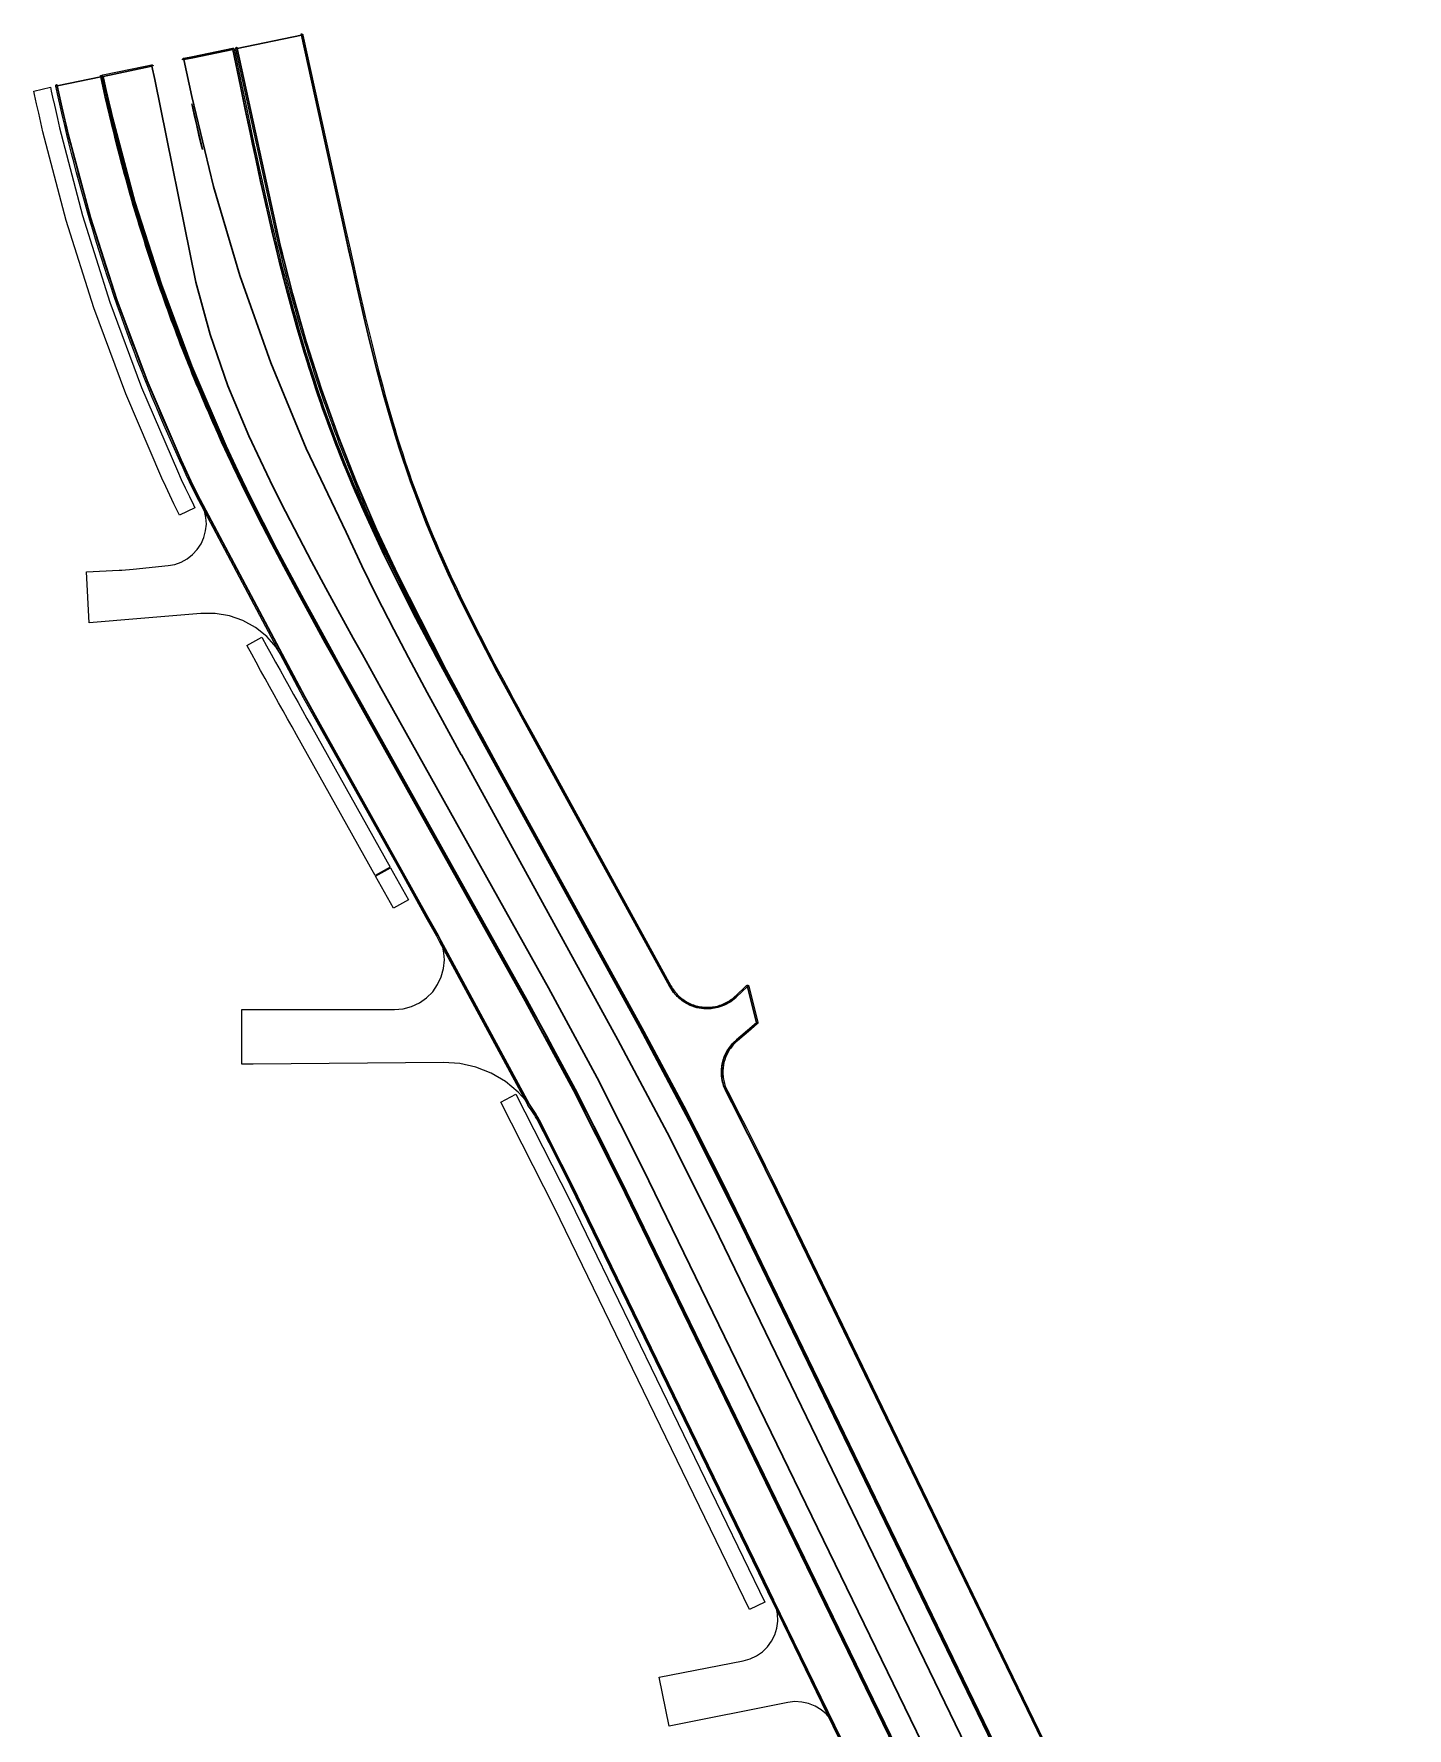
# Model space of a CAD drawing. Header units: metres. Extents: x 105145 to 106173, y 111785 to 118130.
# Drawn here: x 105655.9 to 105849, y 117891.9 to 118130 of the extents above; entities that cross this region are included whole.
import ezdxf

# ---------------------------------------------------------------- set-up
doc = ezdxf.new("R2010")
doc.units = ezdxf.units.M
for name, color, linetype, lineweight in [('10-PAV-BOCACALLE', 9, 'CONTINUOUS', 13), ('10-PAV-CALZADA-BRT', 12, 'CONTINUOUS', 30), ('10-PAV-CALZADA-MIXTA', 8, 'CONTINUOUS', 30), ('10-PAV-CICLORUTA', 76, 'CONTINUOUS', 18), ('10-PAV-SARDINEL', 252, 'CONTINUOUS', 13)]:
    doc.layers.add(name, color=color, linetype=linetype, lineweight=lineweight)

msp = doc.modelspace()

# ---------------------------------------------------------------- linework, layer by layer
at = {"layer": '10-PAV-BOCACALLE'}
for points in [[(105693.9793, 118036.8147), (105693.3665, 118037.9117), (105692.0651, 118040.2507), (105691.0429, 118042.0967), (105689.9715, 118043.8053), (105688.629, 118045.3104), (105687.0535, 118046.5693), (105685.2894, 118047.5467), (105683.3865, 118048.2148), (105681.3987, 118048.5548), (105679.3819, 118048.5571), (105670.9273, 118047.8539), (105663.6549, 118047.2491), (105663.2881, 118054.3839), (105667.9119, 118054.6216), (105668.2521, 118054.6391), (105669.8447, 118054.7635), (105674.7795, 118055.2817), (105675.7229, 118055.458), (105676.6262, 118055.7824), (105677.4662, 118056.2467), (105678.2214, 118056.839), (105678.8725, 118057.5441), (105679.4028, 118058.3441), (105679.7988, 118059.2183), (105680.0503, 118060.1446), (105680.151, 118061.099), (105680.0981, 118062.0573), (105679.8931, 118062.995), (105679.5413, 118063.8879), (105678.8374, 118065.3367), (105693.9793, 118036.8147)], [(105685.1479, 117985.2228), (105685.1199, 117992.9038), (105706.6029, 117992.8945), (105707.8185, 117993.0008), (105708.9973, 117993.3166), (105710.1033, 117993.8322), (105711.1029, 117994.532), (105711.9659, 117995.3948), (105712.666, 117996.3943), (105713.1818, 117997.5002), (105713.4978, 117998.6789), (105713.6044, 117999.8945), (105713.5466, 118000.7921), (105713.3742, 118001.6748), (105713.0901, 118002.5282), (105725.5125, 117979.5728), (105723.9701, 117981.2945), (105722.1815, 117982.7588), (105720.1891, 117983.9309), (105718.0403, 117984.7829), (105715.7862, 117985.2947), (105713.4801, 117985.4541), (105686.7315, 117985.2361), (105685.1479, 117985.2228)], [(105768.458, 117892.2483), (105767.9563, 117893.0955), (105767.3227, 117893.8493), (105766.5744, 117894.4893), (105765.7315, 117894.9983), (105764.8167, 117895.3626), (105763.8546, 117895.5723), (105762.8712, 117895.6219), (105761.8929, 117895.5099), (105745.233, 117892.2007), (105743.818, 117899.0762), (105755.6323, 117901.3667), (105756.5904, 117901.6366), (105757.4907, 117902.0612), (105758.3084, 117902.6287), (105759.021, 117903.3237), (105759.6089, 117904.1268), (105760.056, 117905.0162), (105760.3499, 117905.9672), (105760.4825, 117906.9537), (105760.4502, 117907.9485), (105760.2539, 117908.9244), (105759.8989, 117909.8543), (105768.458, 117892.2483)]]:
    msp.add_lwpolyline(points, close=True, dxfattribs=at)
at = {"layer": '10-PAV-CALZADA-BRT'}
for points in [[(105827.9727, 117804.6679), (105751.5233, 117962.4479), (105744.9287, 117975.6251), (105737.9987, 117988.6289), (105715.9957, 118028.6717), (105715.9883, 118028.6853), (105712.7835, 118034.5311), (105711.1899, 118037.4587), (105708.5627, 118042.3539), (105706.4959, 118046.2885), (105704.0721, 118051.0391), (105702.0129, 118055.2269), (105699.7857, 118059.9679), (105694.1793, 118071.731), (105689.1935, 118083.7703), (105684.8418, 118096.053), (105681.1359, 118108.5458), (105678.0861, 118121.2147), (105677.0051, 118126.3916), (105677.0051, 118126.3916), (105678.2267, 118126.6441), (105683.8604, 118127.8085), (105684.9385, 118122.6455), (105686.3061, 118116.1277), (105686.9973, 118112.8811), (105688.1807, 118107.4813), (105689.1629, 118103.1823), (105690.4011, 118098.0445), (105691.5479, 118093.5781), (105692.9223, 118088.5955), (105694.2615, 118084.1053), (105695.8333, 118079.2587), (105697.4081, 118074.8115), (105699.1053, 118070.4095), (105701.0643, 118065.7061), (105702.9681, 118061.4247), (105705.1659, 118056.7463), (105707.2005, 118052.6083), (105709.6025, 118047.9009), (105711.6531, 118043.9969), (105714.2673, 118039.1261), (105715.8543, 118036.2105), (105719.0557, 118030.3707), (105719.0631, 118030.3571), (105741.0663, 117990.3143), (105748.0385, 117977.2314), (105754.6731, 117963.9741), (105831.1225, 117806.1941)], [(105780.3768, 117882.5983), (105738.4115, 117968.9203), (105731.9824, 117981.6781), (105725.1917, 117994.2471), (105701.6279, 118036.4109), (105699.0267, 118041.0711), (105697.7271, 118043.4083), (105695.5725, 118047.3125), (105693.8605, 118050.4501), (105691.8285, 118054.2315), (105690.0737, 118057.5605), (105688.1385, 118061.3193), (105686.4141, 118064.7623), (105684.5831, 118068.5383), (105682.9305, 118072.0755), (105678.1056, 118083.3148), (105673.8285, 118094.7737), (105670.109, 118106.4256), (105666.9559, 118118.2433), (105666.0693, 118122.0453), (105665.6269, 118124.0394), (105665.6269, 118124.0394), (105671.5906, 118125.2726), (105672.4823, 118125.4569), (105672.8979, 118123.5845), (105678.6853, 118095.1315), (105680.6933, 118087.7769), (105683.1725, 118080.5674), (105686.1125, 118073.5333), (105687.7429, 118070.0437), (105689.5527, 118066.3111), (105691.2587, 118062.9049), (105693.1769, 118059.1793), (105694.9177, 118055.8767), (105696.9373, 118052.1183), (105698.6403, 118048.9971), (105700.7879, 118045.1059), (105702.0837, 118042.7753), (105704.6833, 118038.1183), (105728.2469, 117995.9547), (105735.0851, 117983.2977), (105741.5591, 117970.4505), (105784.0521, 117883.043)]]:
    msp.add_lwpolyline(points, dxfattribs=at)
at = {"layer": '10-PAV-CALZADA-MIXTA'}
for points in [[(105843.1473, 117781.9497), (105754.5767, 117964.7463), (105752.6503, 117968.682), (105747.2594, 117979.295), (105741.6401, 117989.7889), (105739.8149, 117993.1105), (105721.4691, 118026.4977), (105718.9051, 118031.1743), (105717.6299, 118033.5163), (105715.5267, 118037.4317), (105713.8713, 118040.5783), (105711.9279, 118044.3765), (105710.2751, 118047.7241), (105707.0743, 118053.997), (105704.0777, 118060.37), (105701.2884, 118066.8364), (105698.7095, 118073.3895), (105696.3434, 118080.0224), (105694.1928, 118086.7283), (105692.2598, 118093.5002), (105690.5465, 118100.3309), (105684.4726, 118127.935), (105693.5319, 118129.8073), (105699.5803, 118102.3187), (105700.7289, 118097.1227), (105701.3067, 118094.5439), (105702.2923, 118090.2589), (105703.1053, 118086.8589), (105704.1245, 118082.8017), (105705.0613, 118079.2863), (105706.1769, 118075.3707), (105707.2555, 118071.8539), (105708.5133, 118068.0641), (105709.7635, 118064.5977), (105711.1061, 118061.1659), (105712.6559, 118057.4857), (105714.1607, 118054.1291), (105715.9001, 118050.4483), (105717.5107, 118047.1861), (105719.4161, 118043.4621), (105721.0439, 118040.3681), (105723.1245, 118036.4949), (105724.3885, 118034.1737), (105726.9467, 118029.5075), (105745.2925, 117996.1203), (105745.8401, 117995.2938), (105746.5164, 117994.5688), (105747.3028, 117993.965), (105748.1779, 117993.4989), (105749.1178, 117993.1834), (105750.0968, 117993.0269), (105751.0882, 117993.0338), (105752.065, 117993.2039), (105753.0004, 117993.5325), (105753.869, 117994.0106), (105754.6469, 117994.6253), (105756.2373, 117996.1111), (105757.4649, 117991.0223), (105756.2149, 117989.9593), (105754.6763, 117988.6509), (105753.9628, 117987.932), (105753.3805, 117987.1033), (105752.9458, 117986.1884), (105752.6712, 117985.2135), (105752.5645, 117984.2063), (105752.6287, 117983.1954), (105752.8621, 117982.2098), (105753.2579, 117981.2775), (105754.0193, 117979.8361), (105758.5219, 117970.9073), (105758.7168, 117970.5115), (105760.2013, 117967.4715), (105794.0671, 117897.5775), (105848.7721, 117784.6747)], [(105771.5738, 117885.839), (105768.458, 117892.2483), (105759.8989, 117909.8543), (105759.8863, 117909.8803), (105757.9903, 117913.7802), (105755.4677, 117918.9691), (105732.3079, 117966.6085), (105730.6831, 117969.9193), (105730.0797, 117971.1332), (105726.9291, 117977.3387), (105726.2701, 117978.487), (105725.5125, 117979.5728), (105713.0901, 118002.5282), (105712.7139, 118003.3113), (105711.2435, 118005.9406), (105707.8327, 118012.0391), (105695.9087, 118033.3603), (105693.9793, 118036.8147), (105678.8374, 118065.3367), (105677.9677, 118067.1588), (105676.6061, 118070.0861), (105671.819, 118081.2477), (105667.5726, 118092.626), (105663.8765, 118104.1948), (105660.7393, 118115.9275), (105659.8459, 118119.7471), (105659.192, 118122.7084), (105665.3132, 118123.9752), (105665.9421, 118121.1249), (105666.8141, 118117.3967), (105669.8739, 118105.9536), (105673.4787, 118094.6703), (105677.6204, 118083.5728), (105682.2893, 118072.6867), (105683.6206, 118069.8247), (105683.9085, 118069.2173), (105685.7063, 118065.5065), (105687.4009, 118062.1203), (105689.3069, 118058.4167), (105691.0367, 118055.1335), (105693.0439, 118051.3975), (105694.7365, 118048.2949), (105696.8711, 118044.4271), (105698.1591, 118042.1105), (105700.7429, 118037.4813), (105724.9757, 117994.1207), (105731.7631, 117981.5578), (105738.1889, 117968.8063), (105808.2239, 117824.7455)]]:
    msp.add_lwpolyline(points, dxfattribs=at)
at = {"layer": '10-PAV-CICLORUTA'}
for points in [[(105658.3553, 118121.9753), (105658.6373, 118120.6813), (105658.6601, 118120.5791), (105658.9257, 118119.3873), (105659.2205, 118118.0935), (105659.5199, 118116.8097), (105662.7571, 118104.4623), (105666.6024, 118092.2905), (105671.0462, 118080.3243), (105676.0777, 118068.5931), (105676.6303, 118067.3959), (105677.1925, 118066.1941), (105677.7599, 118064.9959), (105678.3323, 118063.8017), (105678.5253, 118063.4037), (105676.3657, 118062.3565), (105676.1703, 118062.7593), (105675.5931, 118063.9637), (105675.0209, 118065.1721), (105674.4537, 118066.3847), (105673.8973, 118067.5899), (105668.8182, 118079.4319), (105664.3324, 118091.511), (105660.4509, 118103.7976), (105657.1833, 118116.2617), (105656.8819, 118117.5543), (105656.5843, 118118.8595), (105656.2935, 118120.1647), (105656.0091, 118121.4695), (105655.9025, 118121.9735), (105658.2443, 118122.4967), (105658.3553, 118121.9753)], [(105688.0021, 118045.1379), (105688.6279, 118043.9947), (105689.2549, 118042.8533), (105689.8829, 118041.7143), (105690.5121, 118040.5769), (105691.1435, 118039.4383), (105691.7735, 118038.3051), (105692.4039, 118037.1735), (105693.0343, 118036.0435), (105693.6647, 118034.9149), (105694.2949, 118033.7875), (105694.9249, 118032.6611), (105705.9685, 118012.9141), (105703.8739, 118011.7425), (105692.8301, 118031.4897), (105692.2003, 118032.6161), (105691.5699, 118033.7437), (105690.9391, 118034.8731), (105690.3081, 118036.0043), (105689.6769, 118037.1371), (105689.0459, 118038.2721), (105688.4125, 118039.4141), (105687.7821, 118040.5541), (105687.1523, 118041.6961), (105686.5235, 118042.8407), (105685.8957, 118043.9877), (105685.8611, 118044.0511), (105687.9665, 118045.2033), (105688.0021, 118045.1379)], [(105708.5547, 118008.2897), (105706.4601, 118007.1181), (105703.9227, 118011.6553), (105706.0173, 118012.8267), (105708.5547, 118008.2897)], [(105731.2287, 117966.0837), (105758.6751, 117909.6269), (105756.5167, 117908.5775), (105729.0703, 117965.0345), (105721.5323, 117979.8923), (105723.6539, 117981.0143), (105731.2287, 117966.0837)]]:
    msp.add_lwpolyline(points, close=True, dxfattribs=at)
at = {"layer": '10-PAV-SARDINEL'}
for points in [[(105831.1225, 117806.1941), (105754.6731, 117963.9741), (105753.7461, 117965.8783), (105752.8122, 117967.7792), (105751.8713, 117969.6766), (105750.9235, 117971.5705), (105749.9687, 117973.461), (105749.007, 117975.348), (105748.0385, 117977.2314), (105747.063, 117979.1112), (105746.0807, 117980.9875), (105745.0915, 117982.8602), (105744.0954, 117984.7292), (105743.0925, 117986.5946), (105742.0828, 117988.4563), (105741.0663, 117990.3143), (105719.0631, 118030.3571), (105719.0557, 118030.3707), (105717.4536, 118033.2898), (105715.8543, 118036.2105), (105715.0594, 118037.6675), (105714.2673, 118039.1261), (105713.3916, 118040.7474), (105712.5202, 118042.371), (105711.6531, 118043.9969), (105710.9653, 118045.296), (105710.2817, 118046.5973), (105709.6025, 118047.9009), (105708.9959, 118049.0746), (105708.3934, 118050.2504), (105707.7949, 118051.4283), (105707.2005, 118052.6083), (105706.6857, 118053.6398), (105706.175, 118054.6733), (105705.6684, 118055.7088), (105705.1659, 118056.7463), (105704.6078, 118057.9118), (105704.0554, 118059.0801), (105703.5089, 118060.251), (105702.9681, 118061.4247), (105702.4834, 118062.4912), (105702.0046, 118063.5602), (105701.5315, 118064.6319), (105701.0643, 118065.7061), (105700.6628, 118066.6427), (105700.2662, 118067.5814), (105699.8744, 118068.5221), (105699.4874, 118069.4648), (105699.1053, 118070.4095), (105698.7561, 118071.2861), (105698.4118, 118072.1646), (105698.0724, 118073.0451), (105697.7378, 118073.9274), (105697.4081, 118074.8115), (105697.0833, 118075.6974), (105696.7634, 118076.5851), (105696.4484, 118077.4746), (105696.1384, 118078.3658), (105695.8333, 118079.2587), (105695.509, 118080.2248), (105695.1896, 118081.1925), (105694.8753, 118082.1618), (105694.5659, 118083.1328), (105694.2615, 118084.1053), (105693.9175, 118085.2251), (105693.5797, 118086.3468), (105693.2479, 118087.4702), (105692.9223, 118088.5955), (105692.5695, 118089.8386), (105692.2228, 118091.0834), (105691.8823, 118092.3299), (105691.5479, 118093.5781), (105691.2546, 118094.693), (105690.9657, 118095.809), (105690.6812, 118096.9262), (105690.4011, 118098.0445), (105690.0849, 118099.3273), (105689.7731, 118100.6113), (105689.4658, 118101.8963), (105689.1629, 118103.1823), (105688.8308, 118104.6142), (105688.5034, 118106.0472), (105688.1807, 118107.4813), (105687.7815, 118109.2802), (105687.387, 118111.0801), (105686.9973, 118112.8811), (105686.6501, 118114.5041), (105686.3061, 118116.1277), (105685.6207, 118119.3863), (105684.9385, 118122.6455), (105683.8604, 118127.8085), (105678.2267, 118126.6441), (105677.0051, 118126.3916), (105676.8093, 118126.3507), (105676.8081, 118126.3569), (105676.8051, 118126.3916), (105676.8081, 118126.4263), (105676.8172, 118126.46), (105676.8319, 118126.4916), (105676.8519, 118126.5202), (105676.8765, 118126.5448), (105676.9051, 118126.5648), (105676.9367, 118126.5795), (105676.9646, 118126.5875), (105678.1862, 118126.84), (105683.8199, 118128.0044), (105683.8257, 118128.0055), (105683.8604, 118128.0085), (105683.8951, 118128.0055), (105683.9288, 118127.9964), (105683.9604, 118127.9817), (105683.989, 118127.9617), (105684.0136, 118127.9371), (105684.0336, 118127.9085), (105684.0483, 118127.8769), (105684.0562, 118127.8494), (105684.0562, 118127.8494), (105685.1343, 118122.6865), (105685.8165, 118119.4274), (105686.5018, 118116.1691), (105686.8458, 118114.5458), (105687.1929, 118112.9232), (105687.5825, 118111.1227), (105687.9769, 118109.3233), (105688.3759, 118107.5249), (105688.6985, 118106.0914), (105689.0257, 118104.6591), (105689.3577, 118103.2279), (105689.6604, 118101.9425), (105689.9676, 118100.6582), (105690.2792, 118099.3749), (105690.5952, 118098.0928), (105690.8751, 118096.9752), (105691.1594, 118095.8588), (105691.4481, 118094.7435), (105691.7412, 118093.6295), (105692.0754, 118092.3822), (105692.4156, 118091.1366), (105692.7621, 118089.8928), (105693.1146, 118088.6506), (105693.4399, 118087.5264), (105693.7714, 118086.4037), (105694.1089, 118085.2833), (105694.4526, 118084.1645), (105694.7567, 118083.193), (105695.0657, 118082.223), (105695.3797, 118081.2547), (105695.6988, 118080.2879), (105696.0228, 118079.3229), (105696.3275, 118078.431), (105696.6371, 118077.5409), (105696.9518, 118076.6524), (105697.2713, 118075.7657), (105697.5957, 118074.8809), (105697.925, 118073.9978), (105698.2592, 118073.1165), (105698.5982, 118072.2371), (105698.9421, 118071.3596), (105699.2908, 118070.4842), (105699.6726, 118069.5403), (105700.0592, 118068.5986), (105700.4506, 118067.6588), (105700.8468, 118066.721), (105701.2479, 118065.7854), (105701.7147, 118064.7122), (105702.1874, 118063.6415), (105702.6657, 118062.5735), (105703.15, 118061.508), (105703.6903, 118060.3352), (105704.2364, 118059.1652), (105704.7884, 118057.9978), (105705.3461, 118056.8331), (105705.8483, 118055.7964), (105706.3545, 118054.7616), (105706.8649, 118053.7288), (105707.3793, 118052.698), (105707.9734, 118051.5186), (105708.5716, 118050.3413), (105709.1738, 118049.1661), (105709.7801, 118047.993), (105710.459, 118046.69), (105711.1423, 118045.3893), (105711.8298, 118044.0908), (105712.182, 118043.4303), (105712.2307, 118043.334), (105712.7153, 118042.3831), (105713.203, 118041.4337), (105713.6939, 118040.4861), (105714.1051, 118039.6975), (105714.5183, 118038.9099), (105714.9333, 118038.1233), (105715.3501, 118037.3378), (105715.8733, 118036.3571), (105716.3984, 118035.3774), (105716.9253, 118034.3987), (105717.4541, 118033.421), (105718.0907, 118032.2491), (105718.7296, 118031.0784), (105720.0107, 118028.7393), (105721.2938, 118026.4015), (105739.6396, 117993.0142), (105741.4648, 117989.6927), (105742.1794, 117988.388), (105742.8904, 117987.0815), (105743.5979, 117985.7731), (105744.3019, 117984.4628), (105745.0023, 117983.1506), (105745.6991, 117981.8364), (105746.3924, 117980.5204), (105747.0821, 117979.2026), (105747.7683, 117977.8828), (105748.4509, 117976.5612), (105749.1299, 117975.2378), (105749.8053, 117973.9126), (105750.4771, 117972.5855), (105751.1454, 117971.2566), (105751.81, 117969.9259), (105752.471, 117968.5933), (105752.9554, 117967.6113), (105753.4378, 117966.6282), (105753.9182, 117965.6441), (105754.3968, 117964.659), (105840.7572, 117786.4239)], [(105842.9673, 117781.8625), (105754.3968, 117964.659), (105753.9182, 117965.6441), (105753.4378, 117966.6282), (105752.9554, 117967.6113), (105752.471, 117968.5933), (105751.81, 117969.9259), (105751.1454, 117971.2566), (105750.4771, 117972.5855), (105749.8053, 117973.9126), (105749.1299, 117975.2378), (105748.4509, 117976.5612), (105747.7683, 117977.8828), (105747.0821, 117979.2026), (105746.3924, 117980.5204), (105745.6991, 117981.8364), (105745.0023, 117983.1506), (105744.3019, 117984.4628), (105743.5979, 117985.7731), (105742.8904, 117987.0815), (105742.1794, 117988.388), (105741.4648, 117989.6927), (105739.6396, 117993.0142), (105721.2938, 118026.4015), (105720.0107, 118028.7393), (105718.7296, 118031.0784), (105718.0907, 118032.2491), (105717.4541, 118033.421), (105716.9253, 118034.3987), (105716.3984, 118035.3774), (105715.8733, 118036.3571), (105715.3501, 118037.3378), (105714.9333, 118038.1233), (105714.5183, 118038.9099), (105714.1051, 118039.6975), (105713.6939, 118040.4861), (105713.203, 118041.4337), (105712.7153, 118042.3831), (105712.2307, 118043.334), (105711.7493, 118044.2866), (105711.331, 118045.1218), (105710.9158, 118045.9587), (105710.5039, 118046.797), (105710.0967, 118047.6338), (105709.6858, 118048.4116), (105709.2785, 118049.1903), (105708.8722, 118049.9748), (105708.4712, 118050.7568), (105708.0713, 118051.5445), (105707.6766, 118052.3297), (105707.283, 118053.1207), (105706.8947, 118053.909), (105706.5075, 118054.7031), (105706.1256, 118055.4946), (105705.7448, 118056.2918), (105705.3693, 118057.0863), (105704.995, 118057.8866), (105704.6259, 118058.6841), (105704.258, 118059.4874), (105703.8954, 118060.2878), (105703.534, 118061.094), (105703.1779, 118061.8974), (105702.823, 118062.7065), (105702.4734, 118063.5127), (105702.1251, 118064.3247), (105701.7819, 118065.1337), (105701.4402, 118065.9484), (105701.1036, 118066.7602), (105700.7685, 118067.5776), (105700.4384, 118068.3921), (105700.1099, 118069.2122), (105699.7864, 118070.0293), (105699.4646, 118070.852), (105699.1477, 118071.6717), (105698.8325, 118072.4971), (105698.5222, 118073.3193), (105698.2137, 118074.1471), (105697.91, 118074.9719), (105697.6082, 118075.8021), (105697.3113, 118076.6292), (105697.0162, 118077.4619), (105696.7259, 118078.2914), (105696.4375, 118079.1265), (105696.154, 118079.9583), (105695.8723, 118080.7957), (105695.5955, 118081.6297), (105695.3207, 118082.4694), (105695.0506, 118083.3056), (105694.7852, 118084.1393), (105694.7825, 118084.1474), (105694.7754, 118084.1728), (105694.5192, 118084.9859), (105694.2579, 118085.8298), (105694.0014, 118086.6703), (105693.7469, 118087.5164), (105693.4972, 118088.3589), (105693.2496, 118089.207), (105693.0066, 118090.0516), (105692.7659, 118090.9016), (105692.5298, 118091.7481), (105692.2959, 118092.6), (105692.0666, 118093.4484), (105691.8396, 118094.3022), (105691.6172, 118095.1524), (105691.3971, 118096.008), (105691.1816, 118096.86), (105690.9684, 118097.7173), (105690.7598, 118098.571), (105690.5535, 118099.4301), (105690.3515, 118100.2865), (105684.2773, 118127.892), (105684.273, 118127.9233), (105684.2736, 118127.955), (105684.2793, 118127.9861), (105684.2897, 118128.016), (105684.3048, 118128.0438), (105684.324, 118128.0689), (105684.347, 118128.0907), (105684.3731, 118128.1085), (105684.4017, 118128.1221), (105684.4321, 118128.1309), (105684.4725, 118127.9348), (105690.5465, 118100.3309), (105690.748, 118099.4764), (105690.9541, 118098.6181), (105691.1626, 118097.7652), (105691.3756, 118096.9086), (105691.5909, 118096.0574), (105691.8108, 118095.2026), (105692.033, 118094.3532), (105692.2598, 118093.5002), (105692.4888, 118092.6526), (105692.7225, 118091.8014), (105692.9584, 118090.9557), (105693.199, 118090.1064), (105693.4416, 118089.2627), (105693.689, 118088.4154), (105693.9385, 118087.5736), (105694.1928, 118086.7283), (105694.4491, 118085.8886), (105694.7101, 118085.0454), (105694.9732, 118084.2077), (105695.241, 118083.3667), (105695.5108, 118082.5312), (105695.7855, 118081.6923), (105696.062, 118080.859), (105696.3434, 118080.0224), (105696.6267, 118079.1914), (105696.9148, 118078.3571), (105697.2048, 118077.5284), (105697.4997, 118076.6964), (105697.7963, 118075.87), (105698.0979, 118075.0405), (105698.4012, 118074.2166), (105698.7095, 118073.3895), (105699.0194, 118072.568), (105699.3343, 118071.7434), (105699.6509, 118070.9245), (105699.9725, 118070.1025), (105700.2957, 118069.2862), (105700.6239, 118068.4668), (105700.9536, 118067.6531), (105701.2884, 118066.8364), (105701.6248, 118066.0253), (105701.9662, 118065.2114), (105702.309, 118064.4031), (105702.657, 118063.5919), (105703.0063, 118062.7864), (105703.3608, 118061.9781), (105703.7167, 118061.1754), (105704.0777, 118060.37), (105704.44, 118059.5702), (105704.8075, 118058.7677), (105705.1763, 118057.9709), (105705.5503, 118057.1714), (105705.9255, 118056.3776), (105706.3059, 118055.5811), (105706.6875, 118054.7904), (105707.0743, 118053.997), (105707.4622, 118053.2094), (105707.8555, 118052.4191), (105708.2498, 118051.6347), (105708.6494, 118050.8476), (105709.05, 118050.0664), (105709.4559, 118049.2826), (105709.8628, 118048.5046), (105710.2751, 118047.7241), (105710.6835, 118046.8848), (105711.0951, 118046.0472), (105711.5099, 118045.211), (105711.9279, 118044.3765), (105712.409, 118043.4245), (105712.8933, 118042.4742), (105713.3807, 118041.5254), (105713.8713, 118040.5783), (105714.2823, 118039.7902), (105714.6953, 118039.003), (105715.11, 118038.2169), (105715.5267, 118037.4317), (105716.0497, 118036.4513), (105716.5746, 118035.472), (105717.1013, 118034.4936), (105717.6299, 118033.5163), (105718.2664, 118032.3447), (105718.9051, 118031.1743), (105720.186, 118028.8354), (105721.4691, 118026.4977), (105739.8149, 117993.1105), (105741.6401, 117989.7889), (105742.3549, 117988.4839), (105743.0662, 117987.1769), (105743.7739, 117985.868), (105744.4781, 117984.5572), (105745.1788, 117983.2445), (105745.8759, 117981.9299), (105746.5694, 117980.6134), (105747.2594, 117979.295), (105747.9458, 117977.9748), (105748.6286, 117976.6527), (105749.3079, 117975.3288), (105749.9836, 117974.0031), (105750.6556, 117972.6755), (105751.3241, 117971.3462), (105751.989, 117970.015), (105752.6503, 117968.682), (105753.1348, 117967.6995), (105753.6174, 117966.7161), (105754.098, 117965.7317), (105754.5767, 117964.7463), (105843.1473, 117781.9497)], [(105848.7721, 117784.6747), (105794.0671, 117897.5775), (105760.2013, 117967.4715), (105759.4613, 117968.9926), (105758.7168, 117970.5115), (105758.5219, 117970.9073), (105757.6342, 117972.6995), (105756.7401, 117974.4885), (105755.8396, 117976.2743), (105754.9326, 117978.0568), (105754.0193, 117979.8361), (105753.2579, 117981.2775), (105753.1616, 117981.468), (105753.0721, 117981.6618), (105752.9895, 117981.8587), (105752.914, 117982.0584), (105752.8457, 117982.2606), (105752.7846, 117982.4652), (105752.7308, 117982.6717), (105752.6844, 117982.8801), (105752.6454, 117983.09), (105752.6139, 117983.3011), (105752.59, 117983.5133), (105752.5736, 117983.7261), (105752.5648, 117983.9394), (105752.5636, 117984.1529), (105752.57, 117984.3663), (105752.5839, 117984.5793), (105752.6055, 117984.7917), (105752.6346, 117985.0032), (105752.6712, 117985.2135), (105752.7152, 117985.4224), (105752.7667, 117985.6296), (105752.8255, 117985.8348), (105752.8915, 117986.0378), (105752.9647, 117986.2383), (105753.0451, 117986.4361), (105753.1324, 117986.6309), (105753.2266, 117986.8225), (105753.3275, 117987.0106), (105753.4351, 117987.195), (105753.5491, 117987.3755), (105753.6695, 117987.5517), (105753.7961, 117987.7236), (105753.9287, 117987.8909), (105754.0672, 117988.0534), (105754.2114, 117988.2108), (105754.3611, 117988.363), (105754.5162, 117988.5097), (105754.6763, 117988.6509), (105756.2149, 117989.9593), (105757.4649, 117991.0223), (105756.2373, 117996.1111), (105754.6469, 117994.6253), (105754.4847, 117994.4792), (105754.3172, 117994.339), (105754.1447, 117994.2051), (105753.9675, 117994.0775), (105753.7858, 117993.9564), (105753.5998, 117993.8421), (105753.4097, 117993.7346), (105753.2159, 117993.634), (105753.0185, 117993.5406), (105752.8179, 117993.4545), (105752.6143, 117993.3756), (105752.4079, 117993.3043), (105752.1991, 117993.2405), (105751.988, 117993.1844), (105751.7751, 117993.1359), (105751.5606, 117993.0953), (105751.3447, 117993.0624), (105751.1278, 117993.0375), (105750.9101, 117993.0205), (105750.6919, 117993.0114), (105750.4736, 117993.0102), (105750.2553, 117993.017), (105750.0374, 117993.0317), (105749.8203, 117993.0544), (105749.6041, 117993.0849), (105749.3891, 117993.1233), (105749.1757, 117993.1694), (105748.9641, 117993.2234), (105748.7546, 117993.2849), (105748.5475, 117993.3541), (105748.343, 117993.4307), (105748.1415, 117993.5148), (105747.9431, 117993.6061), (105747.7482, 117993.7046), (105747.557, 117993.81), (105747.3698, 117993.9224), (105747.1868, 117994.0416), (105747.0083, 117994.1673), (105746.8344, 117994.2994), (105746.6655, 117994.4377), (105746.5017, 117994.5821), (105746.3433, 117994.7324), (105746.1904, 117994.8883), (105746.0433, 117995.0497), (105745.9022, 117995.2164), (105745.7673, 117995.388), (105745.6387, 117995.5645), (105745.5166, 117995.7455), (105745.4011, 117995.9309), (105745.2925, 117996.1203), (105726.9467, 118029.5075), (105725.6665, 118031.84), (105724.3885, 118034.1737), (105723.7554, 118035.3337), (105723.1245, 118036.4949), (105722.4277, 118037.7842), (105721.7342, 118039.0753), (105721.0439, 118040.3681), (105720.498, 118041.3977), (105719.9554, 118042.429), (105719.4161, 118043.4621), (105718.7754, 118044.7006), (105718.1403, 118045.9419), (105717.5107, 118047.1861), (105716.9683, 118048.2708), (105716.4314, 118049.3582), (105715.9001, 118050.4483), (105715.4587, 118051.3654), (105715.0216, 118052.2846), (105714.589, 118053.2058), (105714.1607, 118054.1291), (105713.7779, 118054.9653), (105713.3995, 118055.8035), (105713.0255, 118056.6436), (105712.6559, 118057.4857), (105712.2599, 118058.4021), (105711.8696, 118059.321), (105711.485, 118060.2423), (105711.1061, 118061.1659), (105710.7619, 118062.0205), (105710.4234, 118062.8773), (105710.0906, 118063.7364), (105709.7635, 118064.5977), (105709.4423, 118065.4612), (105709.1268, 118066.3267), (105708.8172, 118067.1944), (105708.5133, 118068.0641), (105708.1901, 118069.0086), (105707.8727, 118069.9551), (105707.5611, 118070.9035), (105707.2555, 118071.8539), (105706.9789, 118072.731), (105706.707, 118073.6095), (105706.4396, 118074.4894), (105706.1769, 118075.3707), (105705.891, 118076.3476), (105705.6098, 118077.3258), (105705.3332, 118078.3054), (105705.0613, 118079.2863), (105704.7431, 118080.4565), (105704.4308, 118081.6283), (105704.1245, 118082.8017), (105703.7788, 118084.1526), (105703.439, 118085.505), (105703.1053, 118086.8589), (105702.8307, 118087.9914), (105702.5597, 118089.1247), (105702.2923, 118090.2589), (105701.9601, 118091.6864), (105701.6316, 118093.1147), (105701.3067, 118094.5439), (105701.0166, 118095.833), (105700.7289, 118097.1227), (105700.1534, 118099.7204), (105699.5803, 118102.3187), (105693.5319, 118129.8073), (105693.4914, 118130.0032), (105693.5257, 118130.0072), (105693.5603, 118130.0053), (105693.5939, 118129.9974), (105693.6258, 118129.9839), (105693.6548, 118129.9651), (105693.6801, 118129.9416), (105693.701, 118129.914), (105693.7169, 118129.8833), (105693.7272, 118129.8503), (105693.7272, 118129.8503), (105699.7756, 118102.3618), (105700.3487, 118099.7636), (105700.9242, 118097.1661), (105701.2118, 118095.8768), (105701.5018, 118094.588), (105701.8266, 118093.1594), (105702.155, 118091.7315), (105702.4871, 118090.3045), (105702.7543, 118089.1709), (105703.0252, 118088.0382), (105703.2996, 118086.9064), (105703.6332, 118085.5531), (105703.9726, 118084.2018), (105704.3182, 118082.8518), (105704.6242, 118081.6793), (105704.9362, 118080.5085), (105705.2542, 118079.3393), (105705.5258, 118078.3593), (105705.8021, 118077.3807), (105706.0831, 118076.4034), (105706.3687, 118075.4274), (105706.6311, 118074.5472), (105706.8982, 118073.6681), (105707.1699, 118072.7906), (105707.4461, 118071.9146), (105707.7514, 118070.9654), (105708.0626, 118070.0178), (105708.3795, 118069.0728), (105708.7023, 118068.1295), (105709.0058, 118067.261), (105709.315, 118066.3946), (105709.63, 118065.5303), (105709.9507, 118064.6681), (105710.2773, 118063.8081), (105710.6096, 118062.9502), (105710.9477, 118062.0946), (105711.2914, 118061.2412), (105711.6698, 118060.3188), (105712.054, 118059.3987), (105712.4438, 118058.4809), (105712.8393, 118057.5656), (105713.2086, 118056.7241), (105713.582, 118055.8853), (105713.96, 118055.0481), (105714.3424, 118054.2128), (105714.7702, 118053.2904), (105715.2025, 118052.37), (105715.6391, 118051.4517), (105716.0801, 118050.5355), (105716.611, 118049.4463), (105717.1474, 118048.3598), (105717.6894, 118047.276), (105718.3186, 118046.0327), (105718.9533, 118044.7921), (105719.5936, 118043.5544), (105720.1326, 118042.5219), (105720.6749, 118041.4911), (105721.2205, 118040.4621), (105721.9105, 118039.1697), (105722.6038, 118037.8791), (105723.3003, 118036.5902), (105723.931, 118035.4294), (105724.564, 118034.2697), (105725.8419, 118031.9362), (105727.122, 118029.6038), (105745.467, 117996.2181), (105745.5727, 117996.0337), (105745.6837, 117995.8554), (105745.8024, 117995.6795), (105745.9269, 117995.5086), (105746.0576, 117995.3424), (105746.1944, 117995.1809), (105746.3356, 117995.0258), (105746.4837, 117994.8748), (105746.6359, 117994.7304), (105746.7946, 117994.5904), (105746.9582, 117994.4565), (105747.1267, 117994.3285), (105747.2983, 117994.2077), (105747.4754, 117994.0923), (105747.6554, 117993.9843), (105747.8413, 117993.8816), (105748.0297, 117993.7864), (105748.2204, 117993.6986), (105748.4164, 117993.6168), (105748.6154, 117993.5423), (105748.8137, 117993.476), (105749.015, 117993.4168), (105749.2234, 117993.3637), (105749.4283, 117993.3195), (105749.637, 117993.2822), (105749.8442, 117993.253), (105750.0526, 117993.2312), (105750.2641, 117993.2168), (105750.476, 117993.2102), (105750.688, 117993.2114), (105750.8972, 117993.2201), (105751.1084, 117993.2366), (105751.3163, 117993.2605), (105751.5262, 117993.2923), (105751.7348, 117993.3318), (105751.9413, 117993.3789), (105752.1441, 117993.4329), (105752.3465, 117993.4947), (105752.5457, 117993.5636), (105752.7438, 117993.6403), (105752.9368, 117993.7232), (105753.1265, 117993.813), (105753.3151, 117993.9108), (105753.499, 117994.0149), (105753.6767, 117994.1241), (105753.8527, 117994.2412), (105754.026, 117994.366), (105754.1917, 117994.4948), (105754.3523, 117994.6292), (105754.5104, 117994.7715), (105754.513, 117994.7739), (105756.1008, 117996.2572), (105756.1281, 117996.2786), (105756.1587, 117996.295), (105756.1917, 117996.3059), (105756.2261, 117996.3108), (105756.2608, 117996.3098), (105756.2948, 117996.3028), (105756.327, 117996.2899), (105756.3566, 117996.2717), (105756.3826, 117996.2487), (105756.4041, 117996.2215), (105756.4207, 117996.1909), (105756.4317, 117996.158), (105757.6593, 117991.0692), (105757.6643, 117991.0381), (105757.6643, 117991.0066), (105757.6594, 117990.9755), (105757.6497, 117990.9456), (105757.6353, 117990.9176), (105757.6168, 117990.8921), (105757.5945, 117990.8699), (105756.3445, 117989.8069), (105754.8087, 117988.5008), (105754.8059, 117988.4985), (105754.6517, 117988.3626), (105754.5012, 117988.2202), (105754.356, 117988.0725), (105754.2173, 117987.9212), (105754.0843, 117987.7651), (105753.9566, 117987.6042), (105753.8325, 117987.4357), (105753.7157, 117987.2647), (105753.6059, 117987.091), (105753.5024, 117986.9135), (105753.4035, 117986.7291), (105753.3134, 117986.5457), (105753.2289, 117986.3572), (105753.151, 117986.1653), (105753.0805, 117985.9722), (105753.0169, 117985.7768), (105752.9603, 117985.5793), (105752.9103, 117985.3781), (105752.8674, 117985.1744), (105752.8323, 117984.9726), (105752.8043, 117984.7693), (105752.7833, 117984.5628), (105752.7698, 117984.3584), (105752.7636, 117984.1509), (105752.7648, 117983.9432), (105752.7732, 117983.7385), (105752.7892, 117983.5315), (105752.8126, 117983.3248), (105752.8428, 117983.1222), (105752.8802, 117982.9209), (105752.9254, 117982.7178), (105752.977, 117982.5197), (105753.0368, 117982.3196), (105753.1024, 117982.1257), (105753.176, 117981.9311), (105753.2555, 117981.7416), (105753.3417, 117981.555), (105753.4354, 117981.3697), (105754.1967, 117979.9285), (105755.1108, 117978.1479), (105756.0181, 117976.3647), (105756.9189, 117974.5783), (105757.8133, 117972.7886), (105758.7012, 117970.9959), (105758.8963, 117970.5997), (105759.6411, 117969.0804), (105760.3812, 117967.5589), (105794.2471, 117897.6647), (105848.9521, 117784.7619)], [(105808.4038, 117824.8329), (105738.3687, 117968.8939), (105737.5852, 117970.4983), (105736.7959, 117972.1001), (105736.0009, 117973.699), (105735.2001, 117975.295), (105734.3937, 117976.8882), (105733.5816, 117978.4785), (105732.7638, 117980.0659), (105731.9404, 117981.6504), (105731.1113, 117983.2319), (105730.2766, 117984.8105), (105729.4362, 117986.386), (105728.5902, 117987.9586), (105727.7386, 117989.5281), (105726.8814, 117991.0946), (105726.0187, 117992.658), (105725.1504, 117994.2182), (105700.9175, 118037.5789), (105698.3338, 118042.2079), (105697.046, 118044.5241), (105695.9768, 118046.4565), (105694.9118, 118048.3911), (105694.0637, 118049.9409), (105693.2198, 118051.4928), (105692.213, 118053.3583), (105691.2133, 118055.2275), (105690.3452, 118056.8665), (105689.4842, 118058.5092), (105689.0043, 118059.4327), (105688.5268, 118060.3575), (105688.0518, 118061.2836), (105687.5793, 118062.2109), (105687.1521, 118063.055), (105686.7274, 118063.9005), (105686.3053, 118064.7471), (105685.8857, 118065.5949), (105685.4317, 118066.5197), (105684.981, 118067.446), (105684.5334, 118068.3738), (105684.0891, 118069.3033), (105683.8014, 118069.9102), (105683.4656, 118070.6236), (105683.1319, 118071.338), (105682.8004, 118072.0535), (105682.4712, 118072.7699), (105682.1652, 118073.4413), (105681.8596, 118074.1172), (105681.5576, 118074.7904), (105681.2561, 118075.4681), (105680.9582, 118076.1431), (105680.6607, 118076.8226), (105680.3668, 118077.4994), (105680.0734, 118078.1806), (105679.7836, 118078.8592), (105679.4943, 118079.5422), (105679.2085, 118080.2224), (105678.9233, 118080.9072), (105678.6417, 118081.5891), (105678.3606, 118082.2755), (105678.083, 118082.9592), (105677.806, 118083.6474), (105677.5326, 118084.3325), (105677.2597, 118085.0223), (105676.9904, 118085.7092), (105676.7217, 118086.4006), (105676.4564, 118087.0891), (105676.1919, 118087.7821), (105675.9308, 118088.4721), (105675.6704, 118089.1667), (105675.4134, 118089.8583), (105675.1572, 118090.5544), (105674.9044, 118091.2476), (105674.6524, 118091.9452), (105674.4037, 118092.6399), (105674.1559, 118093.339), (105673.9114, 118094.0352), (105673.6677, 118094.7357), (105673.4274, 118095.4333), (105673.188, 118096.1354), (105672.9519, 118096.8344), (105672.7166, 118097.5378), (105672.4847, 118098.2383), (105672.2537, 118098.9432), (105672.026, 118099.645), (105671.7992, 118100.3512), (105671.5757, 118101.0544), (105671.3531, 118101.762), (105671.1338, 118102.4664), (105670.9155, 118103.1754), (105670.7005, 118103.8811), (105670.4864, 118104.5913), (105670.2756, 118105.2984), (105670.0658, 118106.0099), (105669.8592, 118106.7182), (105669.6537, 118107.4309), (105669.4514, 118108.1404), (105669.2501, 118108.8544), (105669.0521, 118109.5651), (105668.8551, 118110.2803), (105668.6613, 118110.9922), (105668.4686, 118111.7085), (105668.2791, 118112.4215), (105668.0907, 118113.139), (105667.9055, 118113.8532), (105667.7214, 118114.5717), (105667.5404, 118115.287), (105667.3606, 118116.0067), (105667.184, 118116.723), (105667.0085, 118117.4437), (105666.7854, 118118.3738), (105666.5659, 118119.3047), (105666.3498, 118120.2365), (105666.1372, 118121.169), (105665.8196, 118122.5924), (105665.5086, 118124.0178), (105665.4995, 118124.0476), (105665.4858, 118124.0756), (105665.4679, 118124.1011), (105665.4463, 118124.1235), (105665.4537, 118124.1394), (105665.4737, 118124.168), (105665.4983, 118124.1926), (105665.5269, 118124.2126), (105665.5585, 118124.2273), (105665.5864, 118124.2353), (105671.5501, 118125.4685), (105672.4418, 118125.6528), (105672.4476, 118125.6539), (105672.4823, 118125.6569), (105672.517, 118125.6539), (105672.5507, 118125.6448), (105672.5823, 118125.6301), (105672.6109, 118125.6101), (105672.6355, 118125.5855), (105672.6555, 118125.5569), (105672.6702, 118125.5253), (105672.6776, 118125.4999), (105672.6782, 118125.4974), (105672.4823, 118125.4569), (105671.5906, 118125.2726), (105665.6269, 118124.0394), (105665.8464, 118123.042), (105666.0693, 118122.0453), (105666.3585, 118120.7765), (105666.6541, 118119.5092), (105666.9559, 118118.2433), (105667.2873, 118116.8852), (105667.6263, 118115.5289), (105667.9727, 118114.1745), (105668.3265, 118112.8221), (105668.6879, 118111.4716), (105669.0566, 118110.1231), (105669.4328, 118108.7767), (105669.8164, 118107.4324), (105670.2074, 118106.0902), (105670.6059, 118104.7502), (105671.0117, 118103.4124), (105671.4248, 118102.0769), (105671.8454, 118100.7437), (105672.2732, 118099.4128), (105672.7084, 118098.0843), (105673.151, 118096.7582), (105673.6008, 118095.4346), (105674.0579, 118094.1134), (105674.5223, 118092.7948), (105674.994, 118091.4788), (105675.4729, 118090.1655), (105675.9591, 118088.8547), (105676.4524, 118087.5467), (105676.953, 118086.2414), (105677.4608, 118084.9389), (105677.9757, 118083.6392), (105678.4979, 118082.3424), (105679.0271, 118081.0485), (105679.5635, 118079.7575), (105680.107, 118078.4695), (105680.6576, 118077.1845), (105681.2152, 118075.9026), (105681.7799, 118074.6237), (105682.3517, 118073.348), (105682.9305, 118072.0755), (105683.4755, 118070.8937), (105684.0264, 118069.7146), (105684.5831, 118068.5383), (105685.1876, 118067.2768), (105685.798, 118066.0181), (105686.4141, 118064.7623), (105686.9844, 118063.6124), (105687.5592, 118062.4647), (105688.1385, 118061.3193), (105688.7791, 118060.0641), (105689.4242, 118058.8111), (105690.0737, 118057.5605), (105690.6555, 118056.4492), (105691.2404, 118055.3395), (105691.8285, 118054.2315), (105692.5027, 118052.9693), (105693.18, 118051.7089), (105693.8605, 118050.4501), (105694.7144, 118048.8802), (105695.5725, 118047.3125), (105696.6477, 118045.3593), (105697.7271, 118043.4083), (105699.0267, 118041.0711), (105701.6279, 118036.4109), (105725.1917, 117994.2471), (105726.1178, 117992.5825), (105727.0376, 117990.9144), (105727.951, 117989.2428), (105728.8581, 117987.5677), (105729.7588, 117985.8892), (105730.6531, 117984.2073), (105731.5409, 117982.522), (105732.4224, 117980.8333), (105733.2974, 117979.1413), (105734.1659, 117977.446), (105735.028, 117975.7473), (105735.8836, 117974.0454), (105736.7327, 117972.3403), (105737.5754, 117970.6319), (105738.4115, 117968.9203), (105780.3768, 117882.5983)], [(105808.2239, 117824.7455), (105738.1889, 117968.8063), (105737.4056, 117970.4102), (105736.6166, 117972.0113), (105735.8219, 117973.6096), (105735.0215, 117975.205), (105734.2154, 117976.7976), (105733.4036, 117978.3872), (105732.5862, 117979.974), (105731.7631, 117981.5578), (105730.9343, 117983.1387), (105730.0999, 117984.7167), (105729.2599, 117986.2916), (105728.4142, 117987.8635), (105727.563, 117989.4324), (105726.7061, 117990.9982), (105725.8437, 117992.561), (105724.9757, 117994.1207), (105700.7429, 118037.4813), (105698.1591, 118042.1105), (105696.8711, 118044.4271), (105695.8017, 118046.3599), (105694.7365, 118048.2949), (105693.8881, 118049.8451), (105693.0439, 118051.3975), (105692.0368, 118053.2636), (105691.0367, 118055.1335), (105690.1683, 118056.7732), (105689.3069, 118058.4167), (105688.8267, 118059.3407), (105688.3489, 118060.2659), (105687.8737, 118061.1925), (105687.4009, 118062.1203), (105686.9735, 118062.965), (105686.5486, 118063.8109), (105686.1262, 118064.6581), (105685.7063, 118065.5065), (105685.252, 118066.4318), (105684.8009, 118067.3588), (105684.3531, 118068.2873), (105683.9085, 118069.2173), (105683.6206, 118069.8247), (105683.2845, 118070.5387), (105682.9505, 118071.2536), (105682.6188, 118071.9697), (105682.2893, 118072.6867), (105681.9831, 118073.3586), (105681.6772, 118074.0351), (105681.375, 118074.7088), (105681.0732, 118075.387), (105680.775, 118076.0626), (105680.4773, 118076.7426), (105680.1832, 118077.42), (105679.8896, 118078.1018), (105679.5995, 118078.7809), (105679.31, 118079.4644), (105679.024, 118080.1452), (105678.7386, 118080.8305), (105678.4567, 118081.513), (105678.1754, 118082.2), (105677.8976, 118082.8842), (105677.6204, 118083.5728), (105677.3467, 118084.2587), (105677.0736, 118084.949), (105676.8041, 118085.6364), (105676.5351, 118086.3284), (105676.2697, 118087.0175), (105676.0049, 118087.711), (105675.7436, 118088.4016), (105675.483, 118089.0968), (105675.2259, 118089.7889), (105674.9694, 118090.4856), (105674.7164, 118091.1793), (105674.4642, 118091.8775), (105674.2153, 118092.5728), (105673.9673, 118093.2724), (105673.7226, 118093.9691), (105673.4787, 118094.6703), (105673.2382, 118095.3685), (105672.9986, 118096.0711), (105672.7623, 118096.7707), (105672.5268, 118097.4747), (105672.2947, 118098.1757), (105672.0635, 118098.8812), (105671.8356, 118099.5835), (105671.6086, 118100.2903), (105671.385, 118100.9941), (105671.1622, 118101.7022), (105670.9428, 118102.4073), (105670.7243, 118103.1168), (105670.5091, 118103.8231), (105670.2948, 118104.5339), (105670.0838, 118105.2415), (105669.8739, 118105.9536), (105669.6671, 118106.6625), (105669.4614, 118107.3758), (105669.2589, 118108.0859), (105669.0575, 118108.8004), (105668.8593, 118109.5117), (105668.6622, 118110.2274), (105668.4682, 118110.9399), (105668.2754, 118111.6568), (105668.0857, 118112.3704), (105667.8972, 118113.0885), (105667.7118, 118113.8032), (105667.5275, 118114.5224), (105667.3464, 118115.2382), (105667.1665, 118115.9585), (105666.9897, 118116.6754), (105666.8141, 118117.3967), (105666.5909, 118118.3275), (105666.3711, 118119.2592), (105666.1548, 118120.1916), (105665.9421, 118121.1249), (105665.6243, 118122.5493), (105665.3132, 118123.9752), (105665.2727, 118124.171), (105665.3071, 118124.1751), (105665.3417, 118124.1731), (105665.3754, 118124.1653), (105665.4072, 118124.1517), (105665.4363, 118124.1329), (105665.4616, 118124.1093), (105665.4825, 118124.0817), (105665.4983, 118124.0509), (105665.5086, 118124.0178), (105665.5086, 118124.0178), (105665.8196, 118122.5924), (105666.1372, 118121.169), (105666.3498, 118120.2365), (105666.5659, 118119.3047), (105666.7854, 118118.3738), (105667.0085, 118117.4437), (105667.184, 118116.723), (105667.3606, 118116.0067), (105667.5404, 118115.287), (105667.7214, 118114.5717), (105667.9055, 118113.8532), (105668.0907, 118113.139), (105668.2791, 118112.4215), (105668.4686, 118111.7085), (105668.6613, 118110.9922), (105668.8551, 118110.2803), (105669.0521, 118109.5651), (105669.2501, 118108.8544), (105669.4514, 118108.1404), (105669.6537, 118107.4309), (105669.8592, 118106.7182), (105670.0658, 118106.0099), (105670.2756, 118105.2984), (105670.4864, 118104.5913), (105670.7005, 118103.8811), (105670.9155, 118103.1754), (105671.1338, 118102.4664), (105671.3531, 118101.762), (105671.5757, 118101.0544), (105671.7992, 118100.3512), (105672.026, 118099.645), (105672.2537, 118098.9432), (105672.4847, 118098.2383), (105672.7166, 118097.5378), (105672.9519, 118096.8344), (105673.188, 118096.1354), (105673.4274, 118095.4333), (105673.6677, 118094.7357), (105673.9114, 118094.0352), (105674.1559, 118093.339), (105674.4037, 118092.6399), (105674.6524, 118091.9452), (105674.9044, 118091.2476), (105675.1572, 118090.5544), (105675.4134, 118089.8583), (105675.6704, 118089.1667), (105675.9308, 118088.4721), (105676.1919, 118087.7821), (105676.4564, 118087.0891), (105676.7217, 118086.4006), (105676.9904, 118085.7092), (105677.2597, 118085.0223), (105677.5326, 118084.3325), (105677.806, 118083.6474), (105678.083, 118082.9592), (105678.3606, 118082.2755), (105678.6417, 118081.5891), (105678.9233, 118080.9072), (105679.2085, 118080.2224), (105679.4943, 118079.5422), (105679.7836, 118078.8592), (105680.0734, 118078.1806), (105680.3668, 118077.4994), (105680.6607, 118076.8226), (105680.9582, 118076.1431), (105681.2561, 118075.4681), (105681.5576, 118074.7904), (105681.8596, 118074.1172), (105682.1652, 118073.4413), (105682.4712, 118072.7699), (105682.8004, 118072.0535), (105683.1319, 118071.338), (105683.4656, 118070.6236), (105683.8014, 118069.9102), (105684.0891, 118069.3033), (105684.5334, 118068.3738), (105684.981, 118067.446), (105685.4317, 118066.5197), (105685.8857, 118065.5949), (105686.3053, 118064.7471), (105686.7274, 118063.9005), (105687.1521, 118063.055), (105687.5793, 118062.2109), (105688.0518, 118061.2836), (105688.5268, 118060.3575), (105689.0043, 118059.4327), (105689.4842, 118058.5092), (105690.3452, 118056.8665), (105691.2133, 118055.2275), (105692.213, 118053.3583), (105693.2198, 118051.4928), (105694.0637, 118049.9409), (105694.9118, 118048.3911), (105695.9768, 118046.4565), (105697.046, 118044.5241), (105698.3338, 118042.2079), (105700.9175, 118037.5789), (105725.1504, 117994.2182), (105726.0187, 117992.658), (105726.8814, 117991.0946), (105727.7386, 117989.5281), (105728.5902, 117987.9586), (105729.4362, 117986.386), (105730.2766, 117984.8105), (105731.1113, 117983.2319), (105731.9404, 117981.6504), (105732.7638, 117980.0659), (105733.5816, 117978.4785), (105734.3937, 117976.8882), (105735.2001, 117975.295), (105736.0009, 117973.699), (105736.7959, 117972.1001), (105737.5852, 117970.4983), (105738.3687, 117968.8939), (105808.4038, 117824.8329)], [(105771.3939, 117885.7516), (105768.2781, 117892.1609), (105759.719, 117909.767), (105759.7064, 117909.793), (105757.8104, 117913.6928), (105755.2878, 117918.8817), (105732.1281, 117966.5209), (105731.3191, 117968.1773), (105730.5039, 117969.8306), (105729.9007, 117971.044), (105729.1216, 117972.5988), (105728.337, 117974.151), (105727.547, 117975.7003), (105726.7518, 117977.2461), (105726.5993, 117977.5334), (105726.5972, 117977.5374), (105726.4384, 117977.8212), (105726.273, 117978.1023), (105726.1022, 117978.3785), (105725.9232, 117978.654), (105725.7406, 117978.922), (105725.738, 117978.9256), (105725.5485, 117979.1909), (105725.3524, 117979.453), (105725.3393, 117979.4728), (105725.3366, 117979.4776), (105712.9142, 118002.433), (105712.906, 118002.4501), (105712.8221, 118002.6478), (105712.735, 118002.8366), (105712.6389, 118003.029), (105712.5386, 118003.2151), (105711.0689, 118005.843), (105707.6581, 118011.9415), (105695.7341, 118033.2628), (105693.8037, 118036.7191), (105678.6608, 118065.2429), (105678.6571, 118065.2502), (105678.2203, 118066.1608), (105677.7869, 118067.0734), (105677.3287, 118068.048), (105676.8745, 118069.0245), (105676.4242, 118070.003), (105675.8497, 118071.2677), (105675.2821, 118072.5357), (105674.7214, 118073.8067), (105674.1677, 118075.0808), (105673.621, 118076.3579), (105673.0813, 118077.638), (105672.5486, 118078.9211), (105672.023, 118080.207), (105671.5044, 118081.4958), (105670.9929, 118082.7874), (105670.4885, 118084.0818), (105669.9912, 118085.379), (105669.501, 118086.6788), (105669.0179, 118087.9813), (105668.542, 118089.2864), (105668.0733, 118090.5942), (105667.6117, 118091.9045), (105667.1573, 118093.2173), (105666.7101, 118094.5326), (105666.2701, 118095.8503), (105665.8374, 118097.1704), (105665.4119, 118098.4928), (105664.9937, 118099.8176), (105664.5827, 118101.1446), (105664.179, 118102.4739), (105663.7826, 118103.8054), (105663.3935, 118105.139), (105663.0117, 118106.4747), (105662.6372, 118107.8125), (105662.2701, 118109.1523), (105661.9103, 118110.4941), (105661.5579, 118111.8379), (105661.2129, 118113.1836), (105660.8752, 118114.5311), (105660.5449, 118115.8805), (105660.2405, 118117.1532), (105659.9425, 118118.4274), (105659.6508, 118119.703), (105659.32, 118121.1838), (105658.9966, 118122.6658), (105658.9923, 118122.6971), (105658.993, 118122.7287), (105658.9987, 118122.7598), (105659.0092, 118122.7896), (105659.0243, 118122.8173), (105659.0435, 118122.8424), (105659.0665, 118122.8641), (105659.0926, 118122.8819), (105659.1212, 118122.8954), (105659.1515, 118122.9042), (105659.1919, 118122.7082), (105659.5153, 118121.2269), (105659.8459, 118119.7471), (105660.1373, 118118.4724), (105660.4351, 118117.1992), (105660.7393, 118115.9275), (105661.0693, 118114.5792), (105661.4067, 118113.2327), (105661.7515, 118111.8881), (105662.1036, 118110.5454), (105662.4631, 118109.2046), (105662.8299, 118107.8658), (105663.2041, 118106.5291), (105663.5856, 118105.1944), (105663.9744, 118103.8619), (105664.3705, 118102.5315), (105664.7738, 118101.2033), (105665.1845, 118099.8773), (105665.6024, 118098.5536), (105666.0276, 118097.2322), (105666.46, 118095.9131), (105666.8996, 118094.5964), (105667.3464, 118093.2822), (105667.8005, 118091.9704), (105668.2617, 118090.6612), (105668.7301, 118089.3545), (105669.2056, 118088.0504), (105669.6883, 118086.7489), (105670.1781, 118085.45), (105670.675, 118084.1539), (105671.179, 118082.8605), (105671.6901, 118081.5699), (105672.2083, 118080.2822), (105672.7335, 118078.9972), (105673.2658, 118077.7152), (105673.805, 118076.4361), (105674.3513, 118075.16), (105674.9046, 118073.8869), (105675.4648, 118072.6169), (105676.032, 118071.3499), (105676.6061, 118070.0861), (105677.056, 118069.1085), (105677.5098, 118068.1327), (105677.9677, 118067.1588), (105678.4008, 118066.2469), (105678.8374, 118065.3367), (105693.9793, 118036.8147), (105695.9087, 118033.3603), (105707.8327, 118012.0391), (105711.2435, 118005.9406), (105712.7139, 118003.3113), (105712.817, 118003.12), (105712.9142, 118002.9256), (105713.0052, 118002.7283), (105713.0901, 118002.5282), (105725.5125, 117979.5728), (105725.7109, 117979.3077), (105725.9033, 117979.0383), (105726.0898, 117978.7647), (105726.2701, 117978.487), (105726.4444, 117978.2055), (105726.6123, 117977.9201), (105726.7739, 117977.6312), (105726.9291, 117977.3387), (105727.7249, 117975.7915), (105728.5153, 117974.2415), (105729.3002, 117972.6887), (105730.0797, 117971.1332), (105730.6831, 117969.9193), (105731.4986, 117968.2654), (105732.3079, 117966.6085), (105755.4677, 117918.9691), (105757.9903, 117913.7802), (105759.8863, 117909.8803), (105759.8989, 117909.8543), (105768.458, 117892.2483), (105771.5738, 117885.839)]]:
    msp.add_lwpolyline(points, dxfattribs=at)
msp.add_lwpolyline([(105678.1061, 118120.1759), (105679.5892, 118113.7674), (105679.4318, 118114.409), (105679.1086, 118115.7583), (105678.7928, 118117.1095), (105678.4845, 118118.4623), (105678.1838, 118119.8168), (105678.1061, 118120.1759)], close=True, dxfattribs=at)

doc.saveas('drawing.dxf')
